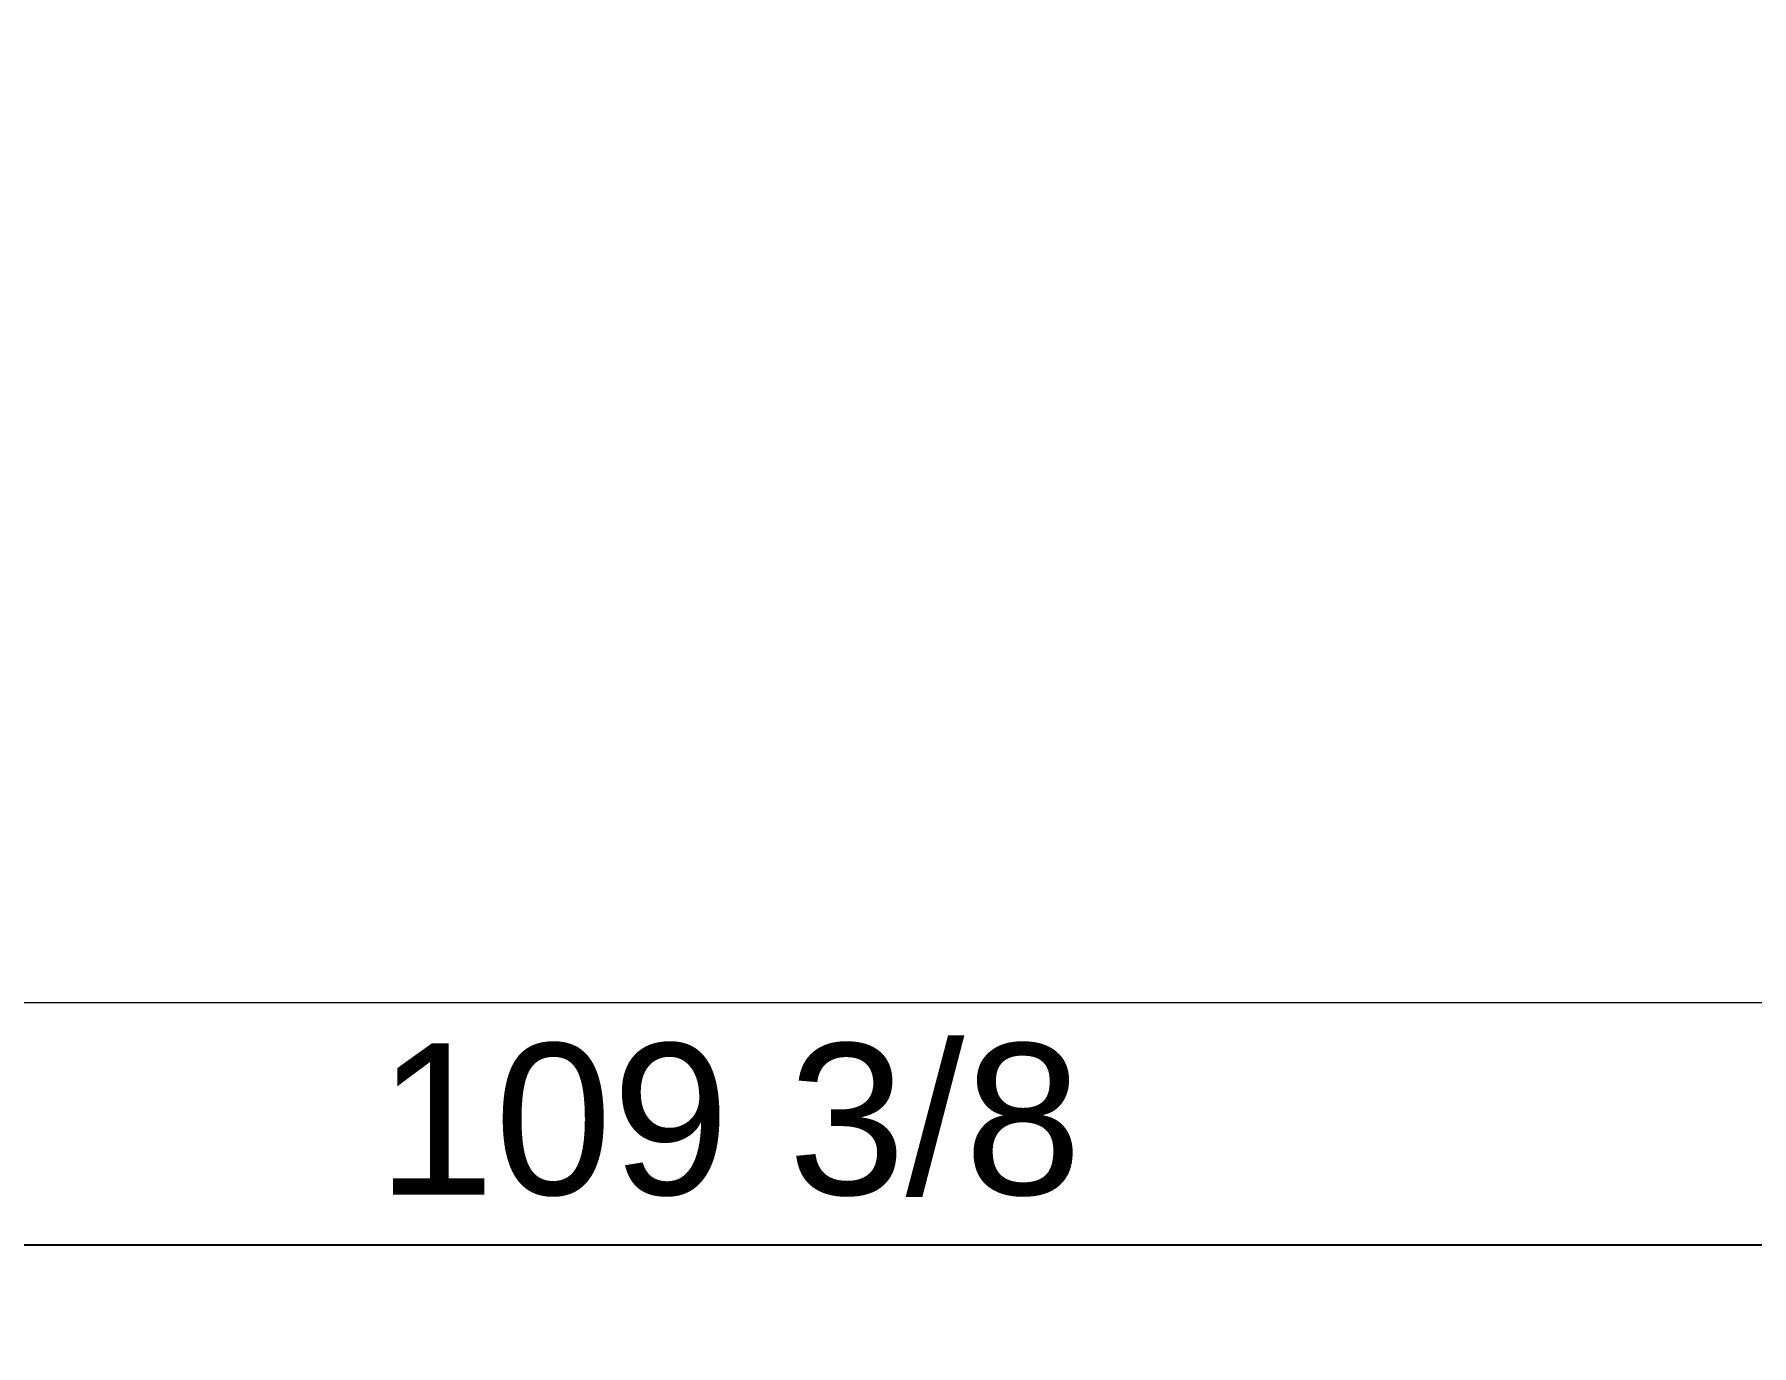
# Model space of a CAD drawing. Header units: inches. Extents: x -9 to 197, y 0 to 134.
# Drawn here: x 52.78 to 71.24, y 102.6 to 116.7 of the extents above; entities that cross this region are included whole.
import ezdxf

# ---------------------------------------------------------------- set-up
doc = ezdxf.new("R2010")
doc.units = ezdxf.units.IN
doc.layers.add('ZANO_R', color=7, linetype='Continuous', lineweight=0)
doc.layers.add('ZANO_W', color=1, linetype='Continuous', lineweight=0)
doc.styles.get("Standard").update_dxf_attribs({"font": 'arial.ttf'})
doc.dimstyles.new('amerykanie', dxfattribs={"dimtxt": 50, "dimasz": 50, "dimexe": 0.5, "dimexo": 0.5, "dimgap": 1, "dimtad": 1, "dimdec": 0, "dimzin": 0, "dimlunit": 5, "dimtxsty": 'Standard', "dimcen": 0.09, "dimclrd": 1, "dimclre": 1, "dimclrt": 1, "dimazin": 0, "dimtfac": 1, "dimtdec": 0, "dimtmove": 0, "dimatfit": 3, "dimfxl": 1, "dimtzin": 0, "dimarcsym": 1})

# ---------------------------------------------------------------- blocks, each defined once
blk = doc.blocks.new('*D380')
at = {"layer": 'ZANO_W', "color": 1, "lineweight": -2}
for p, q in [((5.555, 105.792), (5.555, 103.187)), ((114.95, 105.792), (114.95, 103.187)), ((6.555, 103.687), (113.95, 103.687))]:
    blk.add_line(p, q, dxfattribs=at)
at = {"layer": 'ZANO_W', "color": 1}
for points in [[(6.555, 103.854), (6.555, 103.521), (5.555, 103.687)], [(113.95, 103.521), (113.95, 103.854), (114.95, 103.687)]]:
    blk.add_solid(points, dxfattribs=at)
at = {"layer": 'ZANO_W', "color": 1, "insert": (60.252, 105.028), "char_height": 1.625, "attachment_point": 5}
blk.add_mtext('109 3/8', dxfattribs=at)
blk = doc.blocks.new('*D398')
at = {"layer": 'ZANO_W', "color": 1, "lineweight": -2}
blk.add_arc((156.245, 106.292), 5.938, 93.9709, 170.339, dxfattribs=at)
at = {"layer": 'ZANO_W', "color": 1}
for points in [[(155.831, 112.048), (155.836, 112.382), (156.834, 112.2)], [(150.225, 107.302), (150.557, 107.274), (150.307, 106.292)]]:
    blk.add_solid(points, dxfattribs=at)
at = {"layer": 'ZANO_W', "color": 1, "insert": (151.36, 111.687), "char_height": 1.625, "attachment_point": 5, "rotation": 42.155}
blk.add_mtext("95%%d41'", dxfattribs=at)

msp = doc.modelspace()

# ---------------------------------------------------------------- linework, layer by layer
at = {"layer": 'ZANO_R'}
msp.add_lwpolyline([(-5.62303, 106.29167), (192.32548, 106.29167)], dxfattribs=at)

# ---------------------------------------------------------------- dimensions: what is measured, and where the dimension line sits
at = {"layer": 'ZANO_W'}
dim = msp.add_angular_dim_2l(base=(153.62268, 111.61897), line1=((-1.70141, 106.29167), (190.28727, 106.29167)), line2=((156.24739, 106.31761), (157.97255, 123.63182)), dimstyle='amerykanie', override={"dimtxt": 1.625, "dimasz": 1, "dimgap": 0.5, "dimdec": 4, "dimaunit": 1, "dimadec": 1, "dimtdec": 4, "dimtmove": 1, "dimfrac": 2}, dxfattribs=at)
dim.commit()
dim.dimension.update_dxf_attribs({"geometry": '*D398', "text_midpoint": (151.36035, 111.68698)})
dim = msp.add_linear_dim(base=(114.95029, 103.68723), p1=(5.55452, 106.29167), p2=(114.95029, 106.29167), dimstyle='amerykanie', override={"dimtxt": 1.625, "dimasz": 1, "dimgap": 0.5, "dimdec": 4, "dimaunit": 1, "dimadec": 1, "dimtdec": 4, "dimtmove": 1, "dimfrac": 2}, dxfattribs=at)
dim.commit()
dim.dimension.update_dxf_attribs({"geometry": '*D380', "text_midpoint": (60.2524, 105.02799)})

doc.saveas('drawing.dxf')
